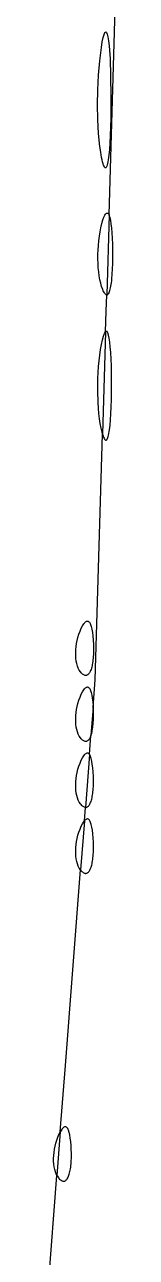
# Model space of a CAD drawing. Extents: x 70.3 to 133.4, y -81.7 to -32.
# Drawn here: x 76.059 to 76.0857, y -65.3899 to -64.945 of the extents above; entities that cross this region are included whole.
import ezdxf

# ---------------------------------------------------------------- set-up
doc = ezdxf.new("R2010")
doc.units = 0
doc.layers.add('BLACK', color=7, linetype='CONTINUOUS')

msp = doc.modelspace()

# ---------------------------------------------------------------- linework, layer by layer
at = {"layer": 'BLACK', "linetype": 'CONTINUOUS'}
for p, q in [((76.082607, -65.013651), (76.085695, -64.908913)), ((76.079838, -64.953218), (76.080177, -64.951189)), ((76.080177, -64.951189), (76.080507, -64.949621)), ((76.080507, -64.949621), (76.080826, -64.948505)), ((76.080826, -64.948505), (76.081134, -64.947831)), ((76.081134, -64.947831), (76.081283, -64.947658)), ((76.081283, -64.947658), (76.081428, -64.947592)), ((76.081428, -64.947592), (76.08157, -64.947631)), ((76.08157, -64.947631), (76.081707, -64.947776)), ((76.081707, -64.947776), (76.081969, -64.948376)), ((76.081969, -64.948376), (76.082211, -64.949383)), ((76.082211, -64.949383), (76.082433, -64.950786)), ((76.082433, -64.950786), (76.082633, -64.952578)), ((76.079242, -64.957987), (76.079839, -64.953218)), ((76.079839, -64.953218), (76.079838, -64.953218)), ((76.082633, -64.952578), (76.082958, -64.957289)), ((76.078821, -64.963136), (76.079242, -64.957987)), ((76.082958, -64.957289), (76.083173, -64.963443)), ((76.078574, -64.968503), (76.078821, -64.963136)), ((76.083173, -64.963443), (76.083264, -64.970968)), ((76.078502, -64.973925), (76.078574, -64.968503)), ((76.083264, -64.970968), (76.083257, -64.974919)), ((76.078604, -64.979239), (76.078502, -64.973925)), ((76.083257, -64.974919), (76.083216, -64.978578)), ((76.078879, -64.984282), (76.078604, -64.979239)), ((76.083141, -64.981935), (76.083036, -64.984977)), ((76.083216, -64.978578), (76.083141, -64.981935)), ((76.079326, -64.988892), (76.078879, -64.984282)), ((76.083036, -64.984977), (76.0829, -64.987695)), ((76.079615, -64.990983), (76.079326, -64.988892)), ((76.079947, -64.992905), (76.079615, -64.990983)), ((76.082737, -64.990076), (76.082548, -64.992109)), ((76.0829, -64.987695), (76.082737, -64.990076)), ((76.080122, -64.993763), (76.079947, -64.992905)), ((76.080295, -64.994507), (76.080122, -64.993763)), ((76.080465, -64.99514), (76.080295, -64.994507)), ((76.080633, -64.995661), (76.080465, -64.99514)), ((76.080797, -64.996073), (76.080633, -64.995661)), ((76.081971, -64.995597), (76.08184, -64.99601)), ((76.082098, -64.995087), (76.081971, -64.995597)), ((76.082219, -64.994482), (76.082098, -64.995087)), ((76.082334, -64.993783), (76.082219, -64.994482)), ((76.082548, -64.992109), (76.082334, -64.993783)), ((76.080958, -64.996376), (76.080797, -64.996073)), ((76.081115, -64.996574), (76.080958, -64.996376)), ((76.081192, -64.996633), (76.081115, -64.996574)), ((76.081268, -64.996666), (76.081192, -64.996633)), ((76.081344, -64.996673), (76.081268, -64.996666)), ((76.081418, -64.996654), (76.081344, -64.996673)), ((76.081491, -64.996609), (76.081418, -64.996654)), ((76.081563, -64.99654), (76.081491, -64.996609)), ((76.081704, -64.996325), (76.081563, -64.99654)), ((76.08184, -64.99601), (76.081704, -64.996325)), ((76.080773, -65.014425), (76.081131, -65.013671)), ((76.081131, -65.013671), (76.081305, -65.013395)), ((76.081305, -65.013395), (76.081476, -65.013186)), ((76.081476, -65.013186), (76.081644, -65.013043)), ((76.081644, -65.013043), (76.081808, -65.012965)), ((76.082607, -65.013651), (76.081757, -65.042487)), ((76.081808, -65.012965), (76.081969, -65.012952)), ((76.081969, -65.012952), (76.082125, -65.013004)), ((76.082125, -65.013004), (76.082277, -65.013118)), ((76.082277, -65.013118), (76.082424, -65.013296)), ((76.082424, -65.013296), (76.082607, -65.013651)), ((76.082703, -65.013837), (76.082607, -65.013651)), ((76.07968, -65.01824), (76.080032, -65.016759)), ((76.080032, -65.016759), (76.080407, -65.015452)), ((76.080407, -65.015452), (76.080773, -65.014425)), ((76.082961, -65.014623), (76.082703, -65.013837)), ((76.083194, -65.015647), (76.082961, -65.014623)), ((76.083402, -65.016905), (76.083194, -65.015647)), ((76.083583, -65.018392), (76.083402, -65.016905)), ((76.078923, -65.022982), (76.079126, -65.021364)), ((76.079126, -65.021364), (76.079378, -65.019779)), ((76.079378, -65.019779), (76.07968, -65.01824)), ((76.083733, -65.020103), (76.083583, -65.018392)), ((76.083852, -65.022033), (76.083733, -65.020103)), ((76.083937, -65.024177), (76.083852, -65.022033)), ((76.078614, -65.027916), (76.078667, -65.026271)), ((76.078667, -65.026271), (76.078771, -65.024622)), ((76.078771, -65.024622), (76.078923, -65.022982)), ((76.083986, -65.02653), (76.083937, -65.024177)), ((76.083995, -65.028905), (76.083986, -65.02653)), ((76.078609, -65.029546), (76.078614, -65.027916)), ((76.078654, -65.031149), (76.078609, -65.029546)), ((76.078747, -65.032712), (76.078654, -65.031149)), ((76.083894, -65.03315), (76.083964, -65.031114)), ((76.083964, -65.031114), (76.083995, -65.028905)), ((76.078889, -65.034223), (76.078747, -65.032712)), ((76.07908, -65.03567), (76.078889, -65.034223)), ((76.079319, -65.037041), (76.07908, -65.03567)), ((76.083647, -65.036673), (76.083788, -65.035005)), ((76.083788, -65.035005), (76.083894, -65.03315)), ((76.079607, -65.038322), (76.079319, -65.037041)), ((76.079943, -65.039504), (76.079607, -65.038322)), ((76.080327, -65.040572), (76.079943, -65.039504)), ((76.083032, -65.040478), (76.083153, -65.039973)), ((76.083153, -65.039973), (76.083267, -65.039416)), ((76.083267, -65.039416), (76.083373, -65.038807)), ((76.083373, -65.038807), (76.083472, -65.038145)), ((76.083472, -65.038145), (76.083564, -65.037434)), ((76.083564, -65.037434), (76.083647, -65.036673)), ((76.080529, -65.041041), (76.080327, -65.040572)), ((76.080728, -65.041443), (76.080529, -65.041041)), ((76.080923, -65.041779), (76.080728, -65.041443)), ((76.081115, -65.042048), (76.080923, -65.041779)), ((76.081302, -65.042253), (76.081115, -65.042048)), ((76.081486, -65.042394), (76.081302, -65.042253)), ((76.081576, -65.04244), (76.081486, -65.042394)), ((76.081664, -65.042471), (76.081576, -65.04244)), ((76.081583, -65.048362), (76.081757, -65.042487)), ((76.081752, -65.042487), (76.081664, -65.042471)), ((76.081757, -65.042487), (76.081752, -65.042487)), ((76.081757, -65.042487), (76.081838, -65.042487)), ((76.081838, -65.042487), (76.081924, -65.042471)), ((76.081924, -65.042471), (76.082007, -65.042441)), ((76.082007, -65.042441), (76.08209, -65.042395)), ((76.08209, -65.042395), (76.082171, -65.042334)), ((76.082171, -65.042334), (76.08233, -65.042168)), ((76.08233, -65.042168), (76.082483, -65.041944)), ((76.082483, -65.041944), (76.082629, -65.041661)), ((76.082629, -65.041661), (76.08277, -65.041322)), ((76.08277, -65.041322), (76.082904, -65.040927)), ((76.082904, -65.040927), (76.083032, -65.040478)), ((76.081364, -65.055803), (76.081583, -65.048362)), ((76.081364, -65.055803), (76.080273, -65.092791)), ((76.080275, -65.058693), (76.080619, -65.057399)), ((76.080619, -65.057399), (76.080953, -65.056468)), ((76.080953, -65.056468), (76.081275, -65.055892)), ((76.081275, -65.055892), (76.081364, -65.055803)), ((76.081431, -65.055735), (76.081364, -65.055803)), ((76.081583, -65.055665), (76.081431, -65.055735)), ((76.081732, -65.05568), (76.081583, -65.055665)), ((76.081876, -65.05578), (76.081732, -65.05568)), ((76.082151, -65.056229), (76.081876, -65.05578)), ((76.082407, -65.057005), (76.082151, -65.056229)), ((76.082642, -65.058102), (76.082407, -65.057005)), ((76.082853, -65.059512), (76.082642, -65.058102)), ((76.079302, -65.064245), (76.079589, -65.062257)), ((76.079589, -65.062257), (76.079922, -65.060357)), ((76.079922, -65.060357), (76.080275, -65.058693)), ((76.08304, -65.061228), (76.082853, -65.059512)), ((76.0832, -65.063244), (76.08304, -65.061228)), ((76.078867, -65.068416), (76.079062, -65.066303)), ((76.079062, -65.066303), (76.079302, -65.064245)), ((76.083432, -65.068143), (76.0832, -65.063244)), ((76.078614, -65.072741), (76.078867, -65.068416)), ((76.083534, -65.074155), (76.083432, -65.068143)), ((76.078545, -65.077089), (76.078614, -65.072741)), ((76.083532, -65.077318), (76.083534, -65.074155)), ((76.078658, -65.081329), (76.078545, -65.077089)), ((76.083419, -65.082946), (76.083493, -65.080251)), ((76.083493, -65.080251), (76.083532, -65.077318)), ((76.078782, -65.083369), (76.078658, -65.081329)), ((76.078952, -65.085333), (76.078782, -65.083369)), ((76.083311, -65.085394), (76.083419, -65.082946)), ((76.079167, -65.087205), (76.078952, -65.085333)), ((76.079427, -65.088969), (76.079167, -65.087205)), ((76.079732, -65.090608), (76.079427, -65.088969)), ((76.083005, -65.08951), (76.083173, -65.087585)), ((76.083173, -65.087585), (76.083311, -65.085394)), ((76.077659, -65.181442), (76.080273, -65.092791)), ((76.080082, -65.092107), (76.079732, -65.090608)), ((76.080267, -65.092773), (76.080082, -65.092107)), ((76.080273, -65.092791), (76.080267, -65.092773)), ((76.080273, -65.092791), (76.080449, -65.093348)), ((76.080449, -65.093348), (76.080629, -65.093833)), ((76.080629, -65.093833), (76.080805, -65.094231)), ((76.082208, -65.09402), (76.08234, -65.093597)), ((76.08234, -65.093597), (76.082466, -65.093098)), ((76.082466, -65.093098), (76.082586, -65.092525)), ((76.082586, -65.092525), (76.0827, -65.091878)), ((76.0827, -65.091878), (76.082808, -65.09116)), ((76.082808, -65.09116), (76.083005, -65.08951)), ((76.080805, -65.094231), (76.080977, -65.094541)), ((76.080977, -65.094541), (76.081146, -65.094765)), ((76.081146, -65.094765), (76.081311, -65.094904)), ((76.081311, -65.094904), (76.081392, -65.094942)), ((76.081392, -65.094942), (76.081472, -65.094959)), ((76.081472, -65.094959), (76.081551, -65.094956)), ((76.081551, -65.094956), (76.081629, -65.094932)), ((76.081629, -65.094932), (76.081705, -65.094888)), ((76.081705, -65.094888), (76.081781, -65.094823)), ((76.081781, -65.094823), (76.081928, -65.094634)), ((76.081928, -65.094634), (76.082071, -65.094366)), ((76.082071, -65.094366), (76.082208, -65.09402)), ((76.07394, -65.160726), (76.07414, -65.160536)), ((76.07414, -65.160536), (76.074334, -65.160392)), ((76.074334, -65.160392), (76.074523, -65.160295)), ((76.074523, -65.160295), (76.074706, -65.160245)), ((76.074706, -65.160245), (76.074884, -65.16024)), ((76.074884, -65.16024), (76.075055, -65.160282)), ((76.075055, -65.160282), (76.075221, -65.16037)), ((76.075221, -65.16037), (76.075381, -65.160504)), ((76.075381, -65.160504), (76.075534, -65.160683)), ((76.071776, -65.165034), (76.072176, -65.163948)), ((76.072175, -65.163948), (76.072643, -65.162857)), ((76.072176, -65.163948), (76.072175, -65.163948)), ((76.072643, -65.162857), (76.073093, -65.161957)), ((76.073093, -65.161957), (76.073526, -65.161247)), ((76.073526, -65.161247), (76.073736, -65.160963)), ((76.073736, -65.160963), (76.07394, -65.160726)), ((76.075534, -65.160683), (76.075681, -65.160908)), ((76.075681, -65.160908), (76.075821, -65.161178)), ((76.075821, -65.161178), (76.075955, -65.161493)), ((76.075955, -65.161493), (76.076201, -65.162259)), ((76.076201, -65.162259), (76.076418, -65.163203)), ((76.076418, -65.163203), (76.076604, -65.164325)), ((76.076604, -65.164325), (76.07676, -65.165623)), ((76.070774, -65.169484), (76.070935, -65.168372)), ((76.070935, -65.168372), (76.071156, -65.167254)), ((76.071156, -65.167254), (76.071436, -65.166139)), ((76.071436, -65.166139), (76.071776, -65.165034)), ((76.07676, -65.165623), (76.076883, -65.167096)), ((76.076883, -65.167096), (76.076971, -65.168744)), ((76.076971, -65.168744), (76.076997, -65.169517)), ((76.070627, -65.171664), (76.070671, -65.170584)), ((76.07064, -65.172714), (76.070627, -65.171664)), ((76.070712, -65.173729), (76.07064, -65.172714)), ((76.070671, -65.170584), (76.070774, -65.169484)), ((76.07084, -65.1747), (76.070712, -65.173729)), ((76.076894, -65.173668), (76.076836, -65.174272)), ((76.076941, -65.173038), (76.076894, -65.173668)), ((76.076976, -65.172383), (76.076941, -65.173038)), ((76.076999, -65.171702), (76.076976, -65.172383)), ((76.076997, -65.169517), (76.07701, -65.170269)), ((76.077011, -65.170997), (76.076999, -65.171702)), ((76.07701, -65.170269), (76.077011, -65.170997)), ((76.071027, -65.175618), (76.07084, -65.1747)), ((76.071269, -65.176477), (76.071027, -65.175618)), ((76.071569, -65.177269), (76.071269, -65.176477)), ((76.071924, -65.177986), (76.071569, -65.177269)), ((76.072336, -65.178619), (76.071924, -65.177986)), ((76.076005, -65.178079), (76.075859, -65.178417)), ((76.076142, -65.177709), (76.076005, -65.178079)), ((76.076271, -65.177308), (76.076142, -65.177709)), ((76.07639, -65.176875), (76.076271, -65.177308)), ((76.076499, -65.176413), (76.07639, -65.176875)), ((76.076599, -65.17592), (76.076499, -65.176413)), ((76.076688, -65.175399), (76.076599, -65.17592)), ((76.076768, -65.174849), (76.076688, -65.175399)), ((76.076836, -65.174272), (76.076768, -65.174849)), ((76.072562, -65.178902), (76.072336, -65.178619)), ((76.072802, -65.179161), (76.072562, -65.178902)), ((76.073047, -65.179387), (76.072802, -65.179161)), ((76.073288, -65.179571), (76.073047, -65.179387)), ((76.073523, -65.179713), (76.073288, -65.179571)), ((76.073753, -65.179814), (76.073523, -65.179713)), ((76.073977, -65.179875), (76.073753, -65.179814)), ((76.074087, -65.179891), (76.073977, -65.179875)), ((76.074196, -65.179897), (76.074087, -65.179891)), ((76.074303, -65.179893), (76.074196, -65.179897)), ((76.074409, -65.179879), (76.074303, -65.179893)), ((76.074513, -65.179856), (76.074409, -65.179879)), ((76.074615, -65.179823), (76.074513, -65.179856)), ((76.074815, -65.17973), (76.074615, -65.179823)), ((76.075007, -65.179599), (76.074815, -65.17973)), ((76.075193, -65.179433), (76.075007, -65.179599)), ((76.075371, -65.179231), (76.075193, -65.179433)), ((76.075542, -65.178994), (76.075371, -65.179231)), ((76.075705, -65.178722), (76.075542, -65.178994)), ((76.075859, -65.178417), (76.075705, -65.178722)), ((76.076902, -65.191287), (76.077659, -65.181442)), ((76.072174, -65.187761), (76.072642, -65.18667)), ((76.072642, -65.18667), (76.073092, -65.18577)), ((76.073092, -65.18577), (76.073525, -65.18506)), ((76.073525, -65.18506), (76.073735, -65.184776)), ((76.073735, -65.184776), (76.073939, -65.184539)), ((76.073939, -65.184539), (76.074139, -65.184348)), ((76.074139, -65.184348), (76.074333, -65.184205)), ((76.074333, -65.184205), (76.074522, -65.184108)), ((76.074522, -65.184108), (76.074705, -65.184058)), ((76.074705, -65.184058), (76.074883, -65.184053)), ((76.074883, -65.184053), (76.075054, -65.184095)), ((76.075054, -65.184095), (76.07522, -65.184183)), ((76.07522, -65.184183), (76.07538, -65.184317)), ((76.07538, -65.184317), (76.075533, -65.184496)), ((76.075533, -65.184496), (76.07568, -65.184721)), ((76.07568, -65.184721), (76.07582, -65.184991)), ((76.07582, -65.184991), (76.075954, -65.185306)), ((76.075954, -65.185306), (76.0762, -65.186071)), ((76.0762, -65.186071), (76.076417, -65.187016)), ((76.076417, -65.187016), (76.076603, -65.188138)), ((76.070935, -65.192184), (76.071155, -65.191067)), ((76.071155, -65.191067), (76.071435, -65.189952)), ((76.071435, -65.189952), (76.071775, -65.188847)), ((76.071775, -65.188847), (76.072175, -65.187761)), ((76.072175, -65.187761), (76.072174, -65.187761)), ((76.076902, -65.191287), (76.076107, -65.201615)), ((76.076603, -65.188138), (76.076759, -65.189436)), ((76.076759, -65.189436), (76.076881, -65.190909)), ((76.076881, -65.190909), (76.076902, -65.191287)), ((76.07697, -65.192557), (76.076902, -65.191287)), ((76.070626, -65.195476), (76.07067, -65.194397)), ((76.070639, -65.196527), (76.070626, -65.195476)), ((76.07067, -65.194397), (76.070773, -65.193297)), ((76.070773, -65.193297), (76.070935, -65.192184)), ((76.076996, -65.19333), (76.07697, -65.192557)), ((76.076975, -65.196195), (76.076998, -65.195515)), ((76.077009, -65.194081), (76.076996, -65.19333)), ((76.076998, -65.195515), (76.07701, -65.19481)), ((76.07701, -65.19481), (76.077009, -65.194081)), ((76.070711, -65.197542), (76.070639, -65.196527)), ((76.070839, -65.198513), (76.070711, -65.197542)), ((76.071025, -65.199431), (76.070839, -65.198513)), ((76.071268, -65.20029), (76.071025, -65.199431)), ((76.071568, -65.201082), (76.071268, -65.20029)), ((76.076389, -65.200688), (76.076498, -65.200225)), ((76.076498, -65.200225), (76.076598, -65.199733)), ((76.076598, -65.199733), (76.076687, -65.199212)), ((76.076687, -65.199212), (76.076766, -65.198662)), ((76.076766, -65.198662), (76.076835, -65.198085)), ((76.076835, -65.198085), (76.076893, -65.197481)), ((76.076893, -65.197481), (76.076939, -65.196851)), ((76.076939, -65.196851), (76.076975, -65.196195)), ((76.071923, -65.201799), (76.071568, -65.201082)), ((76.072334, -65.202432), (76.071923, -65.201799)), ((76.072561, -65.202715), (76.072334, -65.202432)), ((76.072801, -65.202975), (76.072561, -65.202715)), ((76.073046, -65.203201), (76.072801, -65.202975)), ((76.073286, -65.203384), (76.073046, -65.203201)), ((76.073522, -65.203526), (76.073286, -65.203384)), ((76.073752, -65.203627), (76.073522, -65.203526)), ((76.073976, -65.203688), (76.073752, -65.203627)), ((76.074086, -65.203704), (76.073976, -65.203688)), ((76.074195, -65.20371), (76.074086, -65.203704)), ((76.074302, -65.203706), (76.074195, -65.20371)), ((76.074407, -65.203692), (76.074302, -65.203706)), ((76.074511, -65.203669), (76.074407, -65.203692)), ((76.074614, -65.203636), (76.074511, -65.203669)), ((76.074813, -65.203543), (76.074614, -65.203636)), ((76.075006, -65.203412), (76.074813, -65.203543)), ((76.075192, -65.203246), (76.075006, -65.203412)), ((76.07537, -65.203044), (76.075192, -65.203246)), ((76.075541, -65.202806), (76.07537, -65.203044)), ((76.075704, -65.202535), (76.075541, -65.202806)), ((76.075586, -65.208391), (76.076107, -65.201615)), ((76.075858, -65.20223), (76.075704, -65.202535)), ((76.076004, -65.201892), (76.075858, -65.20223)), ((76.076107, -65.201615), (76.076004, -65.201892)), ((76.076107, -65.201615), (76.076141, -65.201522)), ((76.076141, -65.201522), (76.07627, -65.201121)), ((76.07627, -65.201121), (76.076389, -65.200688)), ((76.073091, -65.209582), (76.073524, -65.208872)), ((76.073524, -65.208872), (76.073733, -65.208588)), ((76.073733, -65.208588), (76.073937, -65.208351)), ((76.073937, -65.208351), (76.074137, -65.208161)), ((76.075586, -65.208391), (76.074114, -65.227517)), ((76.074137, -65.208161), (76.074331, -65.208017)), ((76.074331, -65.208017), (76.07452, -65.20792)), ((76.07452, -65.20792), (76.074703, -65.20787)), ((76.074703, -65.20787), (76.074881, -65.207865)), ((76.074881, -65.207865), (76.075053, -65.207907)), ((76.075053, -65.207907), (76.075218, -65.207995)), ((76.075218, -65.207995), (76.075378, -65.208129)), ((76.075378, -65.208129), (76.075531, -65.208308)), ((76.075531, -65.208308), (76.075586, -65.208391)), ((76.075678, -65.208533), (76.075586, -65.208391)), ((76.075818, -65.208803), (76.075678, -65.208533)), ((76.075952, -65.209118), (76.075818, -65.208803)), ((76.076198, -65.209884), (76.075952, -65.209118)), ((76.071153, -65.214879), (76.071433, -65.213764)), ((76.071433, -65.213764), (76.071773, -65.212659)), ((76.071773, -65.212659), (76.072173, -65.211573)), ((76.072173, -65.211573), (76.07264, -65.210482)), ((76.07264, -65.210482), (76.073091, -65.209582)), ((76.076415, -65.210828), (76.076198, -65.209884)), ((76.076601, -65.21195), (76.076415, -65.210828)), ((76.076757, -65.213248), (76.076601, -65.21195)), ((76.076879, -65.214721), (76.076757, -65.213248)), ((76.070624, -65.219288), (76.070668, -65.218209)), ((76.070668, -65.218209), (76.070771, -65.217109)), ((76.070771, -65.217109), (76.070933, -65.215996)), ((76.070933, -65.215996), (76.071153, -65.214879)), ((76.076968, -65.216369), (76.076879, -65.214721)), ((76.076994, -65.217142), (76.076968, -65.216369)), ((76.077007, -65.217893), (76.076994, -65.217142)), ((76.077008, -65.218622), (76.077007, -65.217893)), ((76.070637, -65.220339), (76.070624, -65.219288)), ((76.070709, -65.221354), (76.070637, -65.220339)), ((76.070838, -65.222324), (76.070709, -65.221354)), ((76.071024, -65.223243), (76.070838, -65.222324)), ((76.076685, -65.223024), (76.076765, -65.222474)), ((76.076765, -65.222474), (76.076833, -65.221897)), ((76.076833, -65.221897), (76.076891, -65.221293)), ((76.076891, -65.221293), (76.076938, -65.220663)), ((76.076938, -65.220663), (76.076973, -65.220007)), ((76.076973, -65.220007), (76.076996, -65.219327)), ((76.076996, -65.219327), (76.077008, -65.218622)), ((76.071266, -65.224102), (76.071024, -65.223243)), ((76.071566, -65.224894), (76.071266, -65.224102)), ((76.071921, -65.225611), (76.071566, -65.224894)), ((76.072332, -65.226244), (76.071921, -65.225611)), ((76.072559, -65.226527), (76.072332, -65.226244)), ((76.072799, -65.226787), (76.072559, -65.226527)), ((76.073044, -65.227013), (76.072799, -65.226787)), ((76.073285, -65.227196), (76.073044, -65.227013)), ((76.07352, -65.227338), (76.073285, -65.227196)), ((76.074812, -65.227355), (76.074884, -65.227306)), ((76.074884, -65.227306), (76.075004, -65.227224)), ((76.075004, -65.227224), (76.07519, -65.227058)), ((76.07519, -65.227058), (76.075368, -65.226856)), ((76.075368, -65.226856), (76.075539, -65.226618)), ((76.075539, -65.226618), (76.075702, -65.226347)), ((76.075702, -65.226347), (76.075856, -65.226042)), ((76.075856, -65.226042), (76.076002, -65.225704)), ((76.076002, -65.225704), (76.07614, -65.225334)), ((76.07614, -65.225334), (76.076268, -65.224933)), ((76.076268, -65.224933), (76.076387, -65.2245)), ((76.076387, -65.2245), (76.076496, -65.224037)), ((76.076496, -65.224037), (76.076596, -65.223545)), ((76.076596, -65.223545), (76.076685, -65.223024)), ((76.07375, -65.227439), (76.07352, -65.227338)), ((76.073738, -65.232397), (76.074114, -65.227517)), ((76.073974, -65.2275), (76.07375, -65.227439)), ((76.074084, -65.227516), (76.073974, -65.2275)), ((76.074114, -65.227517), (76.074084, -65.227516)), ((76.074114, -65.227517), (76.074193, -65.227522)), ((76.074193, -65.227522), (76.0743, -65.227518)), ((76.0743, -65.227518), (76.074406, -65.227504)), ((76.074523, -65.231733), (76.074334, -65.231829)), ((76.074406, -65.227504), (76.07451, -65.227481)), ((76.07451, -65.227481), (76.074612, -65.227448)), ((76.074706, -65.231682), (76.074523, -65.231733)), ((76.074612, -65.227448), (76.074812, -65.227355)), ((76.074884, -65.231678), (76.074706, -65.231682)), ((76.075055, -65.23172), (76.074884, -65.231678)), ((76.075221, -65.231808), (76.075055, -65.23172)), ((76.071776, -65.236472), (76.072176, -65.235385)), ((76.072175, -65.235385), (76.072643, -65.234294)), ((76.072176, -65.235385), (76.072175, -65.235385)), ((76.073738, -65.232397), (76.072376, -65.250107)), ((76.072643, -65.234294), (76.073093, -65.233394)), ((76.073093, -65.233394), (76.073526, -65.232684)), ((76.073526, -65.232684), (76.073736, -65.2324)), ((76.073736, -65.2324), (76.073738, -65.232397)), ((76.07394, -65.232163), (76.073738, -65.232397)), ((76.07414, -65.231973), (76.07394, -65.232163)), ((76.074334, -65.231829), (76.07414, -65.231973)), ((76.075381, -65.231941), (76.075221, -65.231808)), ((76.075534, -65.232121), (76.075381, -65.231941)), ((76.075681, -65.232345), (76.075534, -65.232121)), ((76.075821, -65.232615), (76.075681, -65.232345)), ((76.075955, -65.232931), (76.075821, -65.232615)), ((76.076201, -65.233696), (76.075955, -65.232931)), ((76.076418, -65.23464), (76.076201, -65.233696)), ((76.076604, -65.235762), (76.076418, -65.23464)), ((76.07676, -65.237061), (76.076604, -65.235762)), ((76.070774, -65.240922), (76.070935, -65.239809)), ((76.070935, -65.239809), (76.071156, -65.238691)), ((76.071156, -65.238691), (76.071436, -65.237576)), ((76.071436, -65.237576), (76.071776, -65.236472)), ((76.076883, -65.238534), (76.07676, -65.237061)), ((76.076971, -65.240181), (76.076883, -65.238534)), ((76.076997, -65.240955), (76.076971, -65.240181)), ((76.070627, -65.243101), (76.070671, -65.242022)), ((76.07064, -65.244152), (76.070627, -65.243101)), ((76.070712, -65.245166), (76.07064, -65.244152)), ((76.070671, -65.242022), (76.070774, -65.240922)), ((76.076836, -65.24571), (76.076894, -65.245106)), ((76.076894, -65.245106), (76.076941, -65.244476)), ((76.076941, -65.244476), (76.076976, -65.24382)), ((76.076976, -65.24382), (76.076999, -65.243139)), ((76.07701, -65.241706), (76.076997, -65.240955)), ((76.076999, -65.243139), (76.077011, -65.242435)), ((76.077011, -65.242435), (76.07701, -65.241706)), ((76.07084, -65.246137), (76.070712, -65.245166)), ((76.071027, -65.247056), (76.07084, -65.246137)), ((76.071269, -65.247915), (76.071027, -65.247056)), ((76.071569, -65.248707), (76.071269, -65.247915)), ((76.071924, -65.249423), (76.071569, -65.248707)), ((76.072336, -65.250057), (76.071924, -65.249423)), ((76.075859, -65.249855), (76.076005, -65.249517)), ((76.076005, -65.249517), (76.076142, -65.249147)), ((76.076142, -65.249147), (76.076271, -65.248745)), ((76.076271, -65.248745), (76.07639, -65.248313)), ((76.07639, -65.248313), (76.076499, -65.24785)), ((76.076499, -65.24785), (76.076599, -65.247358)), ((76.076599, -65.247358), (76.076688, -65.246836)), ((76.076688, -65.246836), (76.076768, -65.246287)), ((76.076768, -65.246287), (76.076836, -65.24571)), ((76.066946, -65.320677), (76.072376, -65.250107)), ((76.072376, -65.250107), (76.072336, -65.250057)), ((76.072376, -65.250107), (76.072562, -65.25034)), ((76.072562, -65.25034), (76.072756, -65.250549)), ((76.072756, -65.250549), (76.072802, -65.250599)), ((76.072802, -65.250599), (76.073047, -65.250825)), ((76.073047, -65.250825), (76.073288, -65.251009)), ((76.073288, -65.251009), (76.073523, -65.251151)), ((76.073523, -65.251151), (76.073753, -65.251252)), ((76.073753, -65.251252), (76.073977, -65.251313)), ((76.073977, -65.251313), (76.074087, -65.251328)), ((76.074087, -65.251328), (76.074196, -65.251334)), ((76.074196, -65.251334), (76.074303, -65.25133)), ((76.074303, -65.25133), (76.074409, -65.251317)), ((76.074409, -65.251317), (76.074513, -65.251293)), ((76.074513, -65.251293), (76.074615, -65.251261)), ((76.074615, -65.251261), (76.074815, -65.251167)), ((76.074815, -65.251167), (76.075007, -65.251037)), ((76.075007, -65.251037), (76.075193, -65.25087)), ((76.075193, -65.25087), (76.075371, -65.250668)), ((76.075371, -65.250668), (76.075542, -65.250431)), ((76.075542, -65.250431), (76.075705, -65.25016)), ((76.075705, -65.25016), (76.075859, -65.249855)), ((76.065104, -65.344623), (76.066946, -65.320677)), ((76.066396, -65.342954), (76.066202, -65.343098)), ((76.066585, -65.342858), (76.066396, -65.342954)), ((76.066768, -65.342807), (76.066585, -65.342858)), ((76.066946, -65.342803), (76.066768, -65.342807)), ((76.067118, -65.342845), (76.066946, -65.342803)), ((76.067284, -65.342933), (76.067118, -65.342845)), ((76.067443, -65.343066), (76.067284, -65.342933)), ((76.063838, -65.347596), (76.064238, -65.34651)), ((76.065104, -65.344623), (76.063893, -65.360359)), ((76.064238, -65.34651), (76.064705, -65.345419)), ((76.064705, -65.345419), (76.065104, -65.344623)), ((76.065156, -65.344519), (76.065104, -65.344623)), ((76.065589, -65.343809), (76.065156, -65.344519)), ((76.065798, -65.343525), (76.065589, -65.343809)), ((76.066003, -65.343288), (76.065798, -65.343525)), ((76.066202, -65.343098), (76.066003, -65.343288)), ((76.067597, -65.343246), (76.067443, -65.343066)), ((76.067743, -65.34347), (76.067597, -65.343246)), ((76.067884, -65.34374), (76.067743, -65.34347)), ((76.068017, -65.344056), (76.067884, -65.34374)), ((76.068263, -65.344821), (76.068017, -65.344056)), ((76.06848, -65.345765), (76.068263, -65.344821)), ((76.068667, -65.346887), (76.06848, -65.345765)), ((76.068822, -65.348186), (76.068667, -65.346887)), ((76.062836, -65.352047), (76.062998, -65.350934)), ((76.062998, -65.350934), (76.063219, -65.349816)), ((76.063219, -65.349816), (76.063499, -65.348701)), ((76.063499, -65.348701), (76.063838, -65.347596)), ((76.068945, -65.349659), (76.068822, -65.348186)), ((76.069034, -65.351306), (76.068945, -65.349659)), ((76.06906, -65.35208), (76.069034, -65.351306)), ((76.062689, -65.354226), (76.062733, -65.353147)), ((76.062703, -65.355277), (76.062689, -65.354226)), ((76.062774, -65.356291), (76.062703, -65.355277)), ((76.062733, -65.353147), (76.062836, -65.352047)), ((76.062903, -65.357262), (76.062774, -65.356291)), ((76.068899, -65.356835), (76.068956, -65.356231)), ((76.068956, -65.356231), (76.069003, -65.355601)), ((76.069003, -65.355601), (76.069038, -65.354945)), ((76.069038, -65.354945), (76.069062, -65.354264)), ((76.069073, -65.352831), (76.06906, -65.35208)), ((76.069062, -65.354264), (76.069073, -65.353559)), ((76.069073, -65.353559), (76.069073, -65.352831)), ((76.059009, -65.423837), (76.063893, -65.360359)), ((76.063089, -65.358181), (76.062903, -65.357262)), ((76.063332, -65.35904), (76.063089, -65.358181)), ((76.063631, -65.359832), (76.063332, -65.35904)), ((76.063893, -65.360359), (76.063631, -65.359832)), ((76.063893, -65.360359), (76.063987, -65.360548)), ((76.063987, -65.360548), (76.064398, -65.361181)), ((76.067921, -65.36098), (76.068067, -65.360642)), ((76.068067, -65.360642), (76.068205, -65.360272)), ((76.068205, -65.360272), (76.068333, -65.35987)), ((76.068333, -65.35987), (76.068452, -65.359438)), ((76.068452, -65.359438), (76.068561, -65.358975)), ((76.068561, -65.358975), (76.068661, -65.358483)), ((76.068661, -65.358483), (76.068751, -65.357961)), ((76.068751, -65.357961), (76.06883, -65.357412)), ((76.06883, -65.357412), (76.068899, -65.356835)), ((76.064398, -65.361181), (76.064624, -65.361465)), ((76.064624, -65.361465), (76.064865, -65.361724)), ((76.064865, -65.361724), (76.06511, -65.36195)), ((76.06511, -65.36195), (76.06535, -65.362134)), ((76.06535, -65.362134), (76.065585, -65.362276)), ((76.065585, -65.362276), (76.065815, -65.362377)), ((76.065815, -65.362377), (76.06604, -65.362438)), ((76.06604, -65.362438), (76.06615, -65.362453)), ((76.06615, -65.362453), (76.066258, -65.362459)), ((76.066258, -65.362459), (76.066365, -65.362455)), ((76.066365, -65.362455), (76.066471, -65.362441)), ((76.066471, -65.362441), (76.066575, -65.362418)), ((76.066575, -65.362418), (76.066677, -65.362386)), ((76.066677, -65.362386), (76.066877, -65.362292)), ((76.066877, -65.362292), (76.06707, -65.362162)), ((76.06707, -65.362162), (76.067255, -65.361995)), ((76.067255, -65.361995), (76.067434, -65.361793)), ((76.067434, -65.361793), (76.067604, -65.361556)), ((76.067604, -65.361556), (76.067767, -65.361285)), ((76.067767, -65.361285), (76.067921, -65.36098))]:
    msp.add_line(p, q, dxfattribs=at)

doc.saveas('drawing.dxf')
